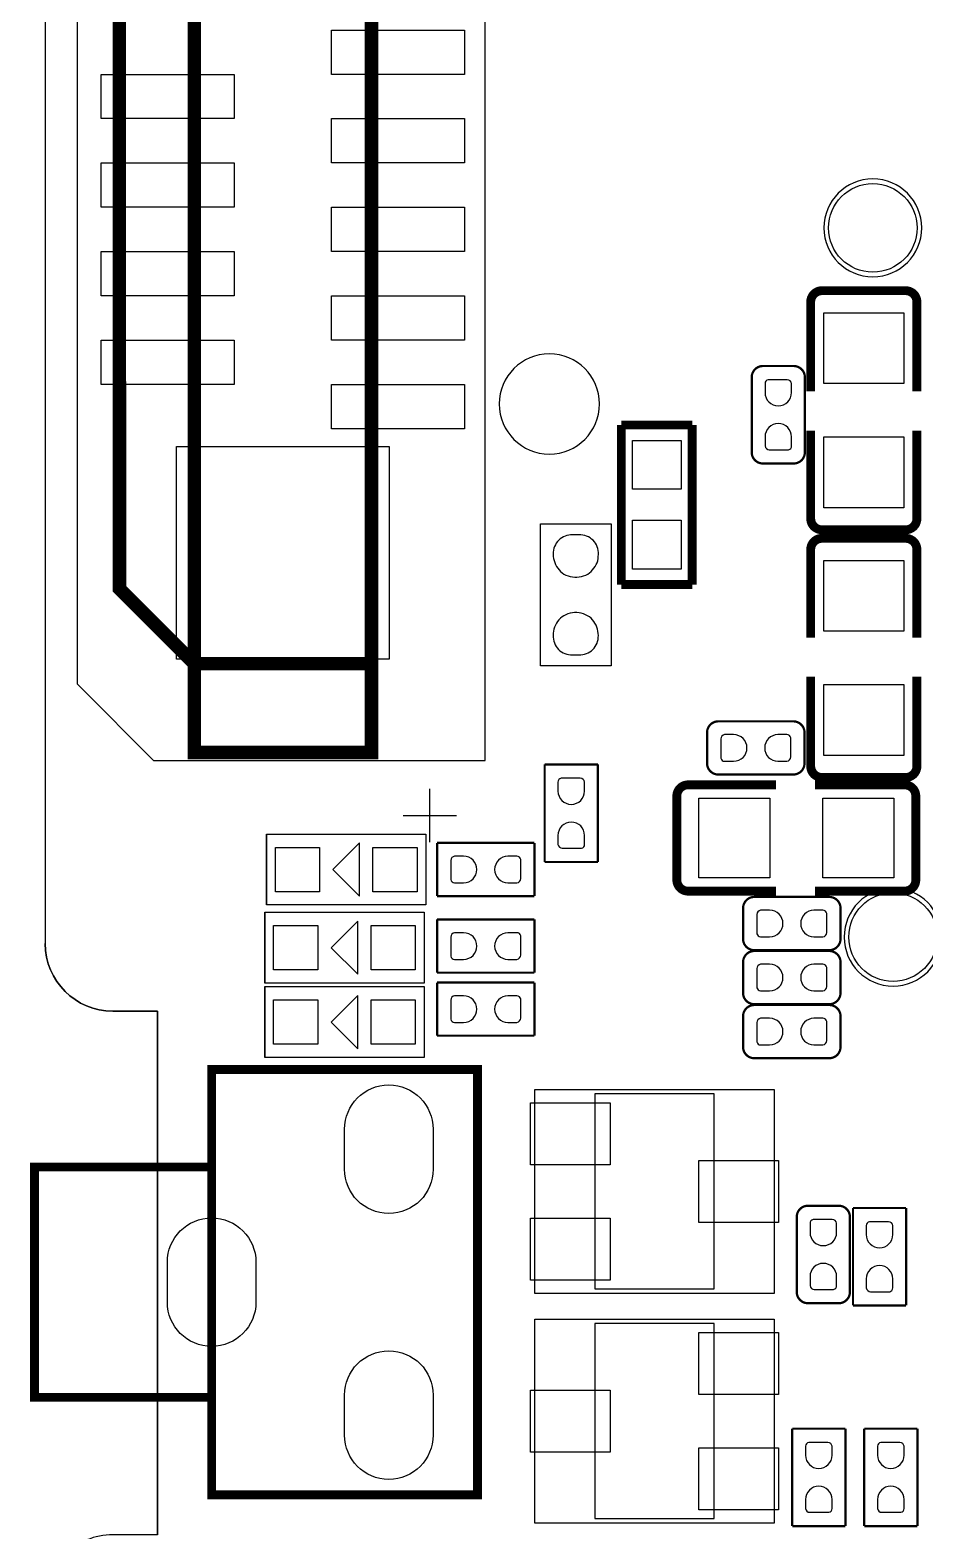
# Model space of a CAD drawing. Extents: x -19 to 125, y -16 to 75.
# Drawn here: x 3.19 to 13.29, y 3.87 to 20.8 of the extents above; entities that cross this region are included whole.
import ezdxf

# ---------------------------------------------------------------- set-up
doc = ezdxf.new("R2010")
doc.units = 0
for name, color, linetype in [('BG_OUTLINE', 1, 'CONTINUOUS'), ('PG_ASSEMBLY_TOP', 111, 'CONTINUOUS'), ('PG_SILKSCREEN_TOP', 141, 'CONTINUOUS'), ('PIN_TOP', 80, 'CONTINUOUS')]:
    doc.layers.add(name, color=color, linetype=linetype)

msp = doc.modelspace()

# ---------------------------------------------------------------- linework, layer by layer
at = {"layer": 'BG_OUTLINE'}
for points in [[(55.892979, 51.799693), (5.391302, 51.799693, 0.414215), (3.359302, 49.767693), (3.359302, 10.492003)], [(4.121302, 9.730003, -0.414203), (3.359302, 10.492003)], [(4.121302, 9.730003, -0.414203), (3.359302, 10.492003)]]:
    msp.add_lwpolyline(points, format="xyb", dxfattribs=at)
msp.add_lwpolyline([(55.892979, 51.799693), (5.391302, 51.799693, 0.414215), (3.359302, 49.767693), (3.359302, 10.492003, 0.414203), (4.121302, 9.730003), (4.627194, 9.730003), (4.627194, 3.823513), (4.121302, 3.823513, 0.414217), (3.359302, 3.061513), (3.359302, -2.168296, 0.414215), (5.391302, -4.200296), (90.324483, -4.200296, 0.414215), (92.356483, -2.168296), (92.356483, 49.767693, 0.414215), (90.324483, 51.799693)], format="xyb", close=True, dxfattribs=at)
for points in [[(4.627194, 9.730003), (4.121302, 9.730003)], [(4.627194, 3.823513), (4.627194, 9.730003)]]:
    msp.add_lwpolyline(points, dxfattribs=at)
at = {"layer": 'PG_ASSEMBLY_TOP'}
for points in [[(3.718916, 34.213698), (3.718916, 13.422274), (3.755492, 13.385698), (4.582516, 12.558674), (8.323936, 12.558674), (8.323936, 35.063074), (4.568292, 35.063074)], [(8.886139, 8.846312), (11.586235, 8.846312), (11.586235, 6.546113), (8.886139, 6.546113)], [(11.58621, 3.955313), (8.88619, 3.955313), (8.88619, 6.255512), (11.58621, 6.255512)]]:
    msp.add_lwpolyline(points, close=True, dxfattribs=at)
for points, const_width in [([(5.041494, 34.94979), (5.041494, 12.64986)], 0.1524), ([(7.04149, 12.64986), (7.04149, 34.94979), (5.075276, 34.94979), (5.075276, 34.910674)], 0.1524), ([(7.041236, 33.948014), (7.041236, 33.949792), (5.027016, 33.949792), (5.027016, 33.940394), (4.196436, 33.109814), (4.19161, 33.109814), (4.196436, 15.936874)], 0.1524), ([(11.998985, 17.731715), (11.998985, 16.722319)], 0.1), ([(12.125985, 17.858715), (13.070789, 17.858715)], 0.1), ([(13.197789, 17.731715), (13.197789, 16.722319)], 0.1), ([(11.459997, 17.00911), (11.806199, 17.00911)], 0.0254), ([(11.332997, 16.036011), (11.332997, 16.88211)], 0.0254), ([(11.933199, 16.88211), (11.933199, 16.036011)], 0.0254), ([(9.861601, 14.543303), (9.861601, 16.343097)], 0.1), ([(9.861601, 16.343097), (10.661599, 16.343097)], 0.1), ([(10.661599, 16.343097), (10.661599, 14.543303)], 0.1), ([(11.998985, 15.288311), (11.998985, 16.280917)], 0.1), ([(13.197789, 15.288311), (13.197789, 16.280917)], 0.1), ([(11.806199, 15.909011), (11.459997, 15.909011)], 0.0254), ([(13.070789, 15.161311), (12.125985, 15.161311)], 0.1), ([(12.126011, 15.064689), (13.070815, 15.064689)], 0.1), ([(11.999011, 14.937689), (11.999011, 13.945083)], 0.1), ([(13.197815, 14.937689), (13.197815, 13.945083)], 0.1), ([(9.861601, 14.543303), (10.661599, 14.543303)], 0.1), ([(5.041494, 13.649858), (7.04149, 13.649858)], 0.150114), ([(11.999011, 12.494285), (11.999011, 13.503681)], 0.1), ([(13.197815, 12.494285), (13.197815, 13.503681)], 0.1), ([(10.829011, 12.527001), (10.829011, 12.873203)], 0.0254), ([(10.956011, 13.000203), (11.80211, 13.000203)], 0.0254), ([(11.92911, 12.873203), (11.92911, 12.527001)], 0.0254), ([(7.04149, 12.64986), (5.041494, 12.64986)], 0.150114), ([(8.996401, 11.413515), (8.996401, 12.513335)], 0.0254), ([(8.996401, 12.513335), (9.596399, 12.513335)], 0.0254), ([(9.596399, 12.513335), (9.596399, 11.413515)], 0.0254), ([(11.80211, 12.400001), (10.956011, 12.400001)], 0.0254), ([(13.070815, 12.367285), (12.126011, 12.367285)], 0.1), ([(10.487711, 11.211611), (10.487711, 12.156389)], 0.1), ([(10.614711, 12.283389), (11.607317, 12.283389)], 0.1), ([(13.058115, 12.283389), (12.048719, 12.283389)], 0.1), ([(13.185115, 12.156389), (13.185115, 11.211611)], 0.1), ([(7.78129, 11.628399), (8.88111, 11.628399)], 0.0254), ([(7.78129, 11.028401), (7.78129, 11.628399)], 0.0254), ([(8.88111, 11.628399), (8.88111, 11.028401)], 0.0254), ([(9.596399, 11.413515), (8.996401, 11.413515)], 0.0254), ([(8.88111, 11.028401), (7.78129, 11.028401)], 0.0254), ([(10.614711, 11.084611), (11.607317, 11.084611)], 0.1), ([(11.362411, 11.019003), (12.20851, 11.019003)], 0.0254), ([(13.058115, 11.084611), (12.048719, 11.084611)], 0.1), ([(11.235411, 10.545801), (11.235411, 10.892003)], 0.0254), ([(12.33551, 10.892003), (12.33551, 10.545801)], 0.0254), ([(7.78129, 10.764799), (8.88111, 10.764799)], 0.0254), ([(7.78129, 10.164801), (7.78129, 10.764799)], 0.0254), ([(8.88111, 10.764799), (8.88111, 10.164801)], 0.0254), ([(12.20851, 10.418801), (11.362411, 10.418801)], 0.0254), ([(11.362411, 10.409403), (12.20851, 10.409403)], 0.0254), ([(8.88111, 10.164801), (7.78129, 10.164801)], 0.0254), ([(11.235411, 9.936201), (11.235411, 10.282403)], 0.0254), ([(12.33551, 10.282403), (12.33551, 9.936201)], 0.0254), ([(7.78129, 10.053599), (8.88111, 10.053599)], 0.0254), ([(7.78129, 9.453601), (7.78129, 10.053599)], 0.0254), ([(8.88111, 10.053599), (8.88111, 9.453601)], 0.0254), ([(12.20851, 9.809201), (11.362411, 9.809201)], 0.0254), ([(11.235411, 9.326601), (11.235411, 9.672803)], 0.0254), ([(11.362411, 9.799803), (12.20851, 9.799803)], 0.0254), ([(12.33551, 9.672803), (12.33551, 9.326601)], 0.0254), ([(8.88111, 9.453601), (7.78129, 9.453601)], 0.0254), ([(12.20851, 9.199601), (11.362411, 9.199601)], 0.0254), ([(8.237042, 4.272839), (5.237048, 4.272839), (5.237048, 9.072829), (8.237042, 9.072829), (8.237042, 4.272839)], 0.050013), ([(5.237048, 5.372837), (3.237052, 5.372837), (3.237052, 7.972831), (5.237048, 7.972831)], 0.050013), ([(11.968201, 7.535189), (12.314403, 7.535189)], 0.0254), ([(12.476201, 6.40969), (12.476201, 7.50951)], 0.0254), ([(12.476201, 7.50951), (13.076199, 7.50951)], 0.0254), ([(13.076199, 7.50951), (13.076199, 6.40969)], 0.0254), ([(11.841201, 6.56209), (11.841201, 7.408189)], 0.0254), ([(12.441403, 7.408189), (12.441403, 6.56209)], 0.0254), ([(12.314403, 6.43509), (11.968201, 6.43509)], 0.0254), ([(13.076199, 6.40969), (12.476201, 6.40969)], 0.0254), ([(11.790401, 3.92049), (11.790401, 5.02031)], 0.0254), ([(11.790401, 5.02031), (12.390399, 5.02031)], 0.0254), ([(12.390399, 5.02031), (12.390399, 3.92049)], 0.0254), ([(12.603201, 3.92049), (12.603201, 5.02031)], 0.0254), ([(12.603201, 5.02031), (13.203199, 5.02031)], 0.0254), ([(13.203199, 5.02031), (13.203199, 3.92049)], 0.0254), ([(12.390399, 3.92049), (11.790401, 3.92049)], 0.0254), ([(13.203199, 3.92049), (12.603201, 3.92049)], 0.0254)]:
    msp.add_lwpolyline(points, dxfattribs=dict(at, const_width=const_width))
for points, format in [([(13.252272, 18.5674, 1), (12.147728, 18.5674, 1), (13.252272, 18.5674)], "xyb"), ([(4.196436, 15.936874, 0.1524, 0.1524, 0), (4.196436, 14.494916, 0.1524, 0.1524, 0), (5.041494, 13.649858, 0.150114, 0.150114, 0), (7.04149, 13.649858, 0.150114, 0.150114, 0)], "xyseb"), ([(13.480872, 10.5664, 1), (12.376328, 10.5664, 1), (13.480872, 10.5664)], "xyb")]:
    msp.add_lwpolyline(points, format=format, dxfattribs=at)
for points, const_width in [([(11.998985, 17.731715, -0.414391), (12.125985, 17.858715)], 0.1), ([(13.070789, 17.858715, -0.414393), (13.197789, 17.731715)], 0.1), ([(11.332997, 16.88211, -0.414253), (11.459997, 17.00911)], 0.0254), ([(11.806199, 17.00911, -0.414175), (11.933199, 16.88211)], 0.0254), ([(11.459997, 15.909011, -0.414214), (11.332997, 16.036011)], 0.0254), ([(11.933199, 16.036011, -0.414135), (11.806199, 15.909011)], 0.0254), ([(12.125985, 15.161311, -0.414392), (11.998985, 15.288311)], 0.1), ([(13.197789, 15.288311, -0.414394), (13.070789, 15.161311)], 0.1), ([(11.999011, 14.937689, -0.4144), (12.126011, 15.064689)], 0.1), ([(13.070815, 15.064689, -0.414391), (13.197815, 14.937689)], 0.1), ([(10.829011, 12.873203, -0.414214), (10.956011, 13.000203)], 0.0254), ([(11.80211, 13.000203, -0.414253), (11.92911, 12.873203)], 0.0254), ([(10.956011, 12.400001, -0.414135), (10.829011, 12.527001)], 0.0254), ([(11.92911, 12.527001, -0.414175), (11.80211, 12.400001)], 0.0254), ([(12.126011, 12.367285, -0.414394), (11.999011, 12.494285)], 0.1), ([(13.197815, 12.494285, -0.414385), (13.070815, 12.367285)], 0.1), ([(10.487711, 12.156389, -0.414422), (10.614711, 12.283389)], 0.1), ([(13.058115, 12.283389, -0.414403), (13.185115, 12.156389)], 0.1), ([(10.614711, 11.084611, -0.414421), (10.487711, 11.211611)], 0.1), ([(13.185115, 11.211611, -0.414402), (13.058115, 11.084611)], 0.1), ([(11.235411, 10.892003, -0.414214), (11.362411, 11.019003)], 0.0254), ([(12.20851, 11.019003, -0.414253), (12.33551, 10.892003)], 0.0254), ([(11.362411, 10.418801, -0.414135), (11.235411, 10.545801)], 0.0254), ([(12.33551, 10.545801, -0.414175), (12.20851, 10.418801)], 0.0254), ([(11.235411, 10.282403, -0.414214), (11.362411, 10.409403)], 0.0254), ([(12.20851, 10.409403, -0.414253), (12.33551, 10.282403)], 0.0254), ([(11.362411, 9.809201, -0.414135), (11.235411, 9.936201)], 0.0254), ([(12.33551, 9.936201, -0.414175), (12.20851, 9.809201)], 0.0254), ([(11.235411, 9.672803, -0.414214), (11.362411, 9.799803)], 0.0254), ([(12.20851, 9.799803, -0.414253), (12.33551, 9.672803)], 0.0254), ([(11.362411, 9.199601, -0.414135), (11.235411, 9.326601)], 0.0254), ([(12.33551, 9.326601, -0.414175), (12.20851, 9.199601)], 0.0254), ([(11.841201, 7.408189, -0.414135), (11.968201, 7.535189)], 0.0254), ([(12.314403, 7.535189, -0.414214), (12.441403, 7.408189)], 0.0254), ([(11.968201, 6.43509, -0.414175), (11.841201, 6.56209)], 0.0254), ([(12.441403, 6.56209, -0.414253), (12.314403, 6.43509)], 0.0254)]:
    msp.add_lwpolyline(points, format="xyb", dxfattribs=dict(at, const_width=const_width))
for points in [[(8.947201, 13.6271), (8.947201, 15.2273)], [(8.947201, 15.2273), (9.747199, 15.2273)], [(9.747199, 15.2273), (9.747199, 13.6271)], [(9.747199, 13.6271), (8.947201, 13.6271)]]:
    msp.add_lwpolyline(points, dxfattribs=at)
at = {"layer": 'PG_SILKSCREEN_TOP'}
msp.add_lwpolyline([(9.615576, 16.581069, 1), (8.483663, 16.58108, 1)], format="xyb", close=True, dxfattribs=at)
for points, const_width in [([(4.196436, 16.571874), (4.196436, 14.494916), (4.657446, 14.033906)], 0.1524), ([(5.041494, 13.461898), (5.041494, 12.648844), (7.04149, 12.648844), (7.04149, 13.461136)], 0.1524), ([(5.237048, 9.072829), (5.237048, 4.272839), (8.237042, 4.272839), (8.237042, 9.072829), (5.237048, 9.072829)], 0.100101), ([(5.237048, 7.972831), (3.237052, 7.972831), (3.237052, 5.372837), (5.237048, 5.372837)], 0.100101)]:
    msp.add_lwpolyline(points, dxfattribs=dict(at, const_width=const_width))
for points in [[(7.699223, 11.638001), (7.699223, 12.237999)], [(7.399223, 11.938), (7.999222, 11.938)], [(5.856402, 10.928401), (5.856402, 11.728399), (7.656424, 11.728399), (7.656424, 10.928401), (5.856402, 10.928401)], [(5.856402, 11.728399), (5.856402, 10.928401)], [(6.906412, 11.2284), (6.906412, 11.628399), (6.606413, 11.3284), (6.906412, 11.028401), (6.906412, 11.2284)], [(5.835879, 10.046513), (5.835879, 10.846511), (7.6359, 10.846511), (7.6359, 10.046513), (5.835879, 10.046513)], [(5.835879, 10.846511), (5.835879, 10.046513)], [(6.885889, 10.346512), (6.885889, 10.746511), (6.58589, 10.446512), (6.885889, 10.146513), (6.885889, 10.346512)], [(5.835879, 9.206814), (5.835879, 10.006813), (7.6359, 10.006813), (7.6359, 9.206814), (5.835879, 9.206814)], [(5.835879, 10.006813), (5.835879, 9.206814)], [(6.885889, 9.506814), (6.885889, 9.906813), (6.58589, 9.606813), (6.885889, 9.306814), (6.885889, 9.506814)], [(10.911027, 8.796299), (9.561347, 8.796299)], [(9.561347, 8.796299), (9.561347, 6.596101)], [(10.911027, 6.596101), (10.911027, 8.796299)], [(9.561347, 6.596101), (10.911027, 6.596101)], [(9.561297, 6.205398), (9.561297, 4.005301)], [(10.911103, 6.205398), (9.561297, 6.205398)], [(10.911103, 4.005301), (10.911103, 6.205398)], [(9.561297, 4.005301), (10.911103, 4.005301)]]:
    msp.add_lwpolyline(points, dxfattribs=at)
at = {"layer": 'PIN_TOP'}
for points in [[(6.591402, 20.299807), (6.591402, 20.799704), (8.0915, 20.799704), (8.0915, 20.299807)], [(3.991458, 19.799935), (3.991458, 20.299832), (5.491556, 20.299832), (5.491556, 19.799935)], [(6.591402, 19.299809), (6.591402, 19.799706), (8.0915, 19.799706), (8.0915, 19.299809)], [(3.991458, 18.799937), (3.991458, 19.299834), (5.491556, 19.299834), (5.491556, 18.799937)], [(6.591402, 18.299811), (6.591402, 18.799708), (8.0915, 18.799708), (8.0915, 18.299811)], [(3.991458, 17.799939), (3.991458, 18.299836), (5.491556, 18.299836), (5.491556, 17.799939)], [(6.591402, 17.299813), (6.591402, 17.79971), (8.0915, 17.79971), (8.0915, 17.299813)], [(12.148401, 17.609998), (13.048399, 17.609998), (13.048399, 16.809999), (12.148401, 16.809999)], [(3.991458, 16.799941), (3.991458, 17.299838), (5.491556, 17.299838), (5.491556, 16.799941)], [(6.591402, 16.299815), (6.591402, 16.799712), (8.0915, 16.799712), (8.0915, 16.299815)], [(4.841494, 16.09979), (7.241489, 16.09979), (7.241489, 13.699795), (4.841494, 13.699795)], [(10.536555, 15.618333), (9.986645, 15.618333), (9.986645, 16.168243), (10.536555, 16.168243)], [(12.148401, 16.210001), (13.048399, 16.210001), (13.048399, 15.410002), (12.148401, 15.410002)], [(10.536555, 14.718157), (9.986645, 14.718157), (9.986645, 15.268067), (10.536555, 15.268067)], [(9.093505, 14.909749), (9.092209, 14.885645), (9.093505, 14.861743), (9.096502, 14.837943), (9.101811, 14.814245), (9.109507, 14.791461), (9.118905, 14.769338), (9.130309, 14.748256), (9.143492, 14.728139), (9.158707, 14.709343), (9.175191, 14.691843), (9.193505, 14.676145), (9.213088, 14.66215), (9.235897, 14.650745), (9.259799, 14.641551), (9.284487, 14.634743), (9.309608, 14.629841), (9.335008, 14.627657), (9.360408, 14.627657), (9.385808, 14.629841), (9.411005, 14.634743), (9.435592, 14.641551), (9.459493, 14.650745), (9.482303, 14.66215), (9.502089, 14.675637), (9.520707, 14.690852), (9.5377, 14.707845), (9.552889, 14.726641), (9.566402, 14.746453), (9.577807, 14.767839), (9.587205, 14.789937), (9.594291, 14.812747), (9.599193, 14.836343), (9.601708, 14.860245), (9.601987, 14.884349), (9.602191, 14.906244), (9.599905, 14.927859), (9.595612, 14.949145), (9.589008, 14.969744), (9.580093, 14.989861), (9.569399, 15.008657), (9.556699, 15.026157), (9.542297, 15.042363), (9.525991, 15.057145), (9.50849, 15.069845), (9.489694, 15.080742), (9.469907, 15.089657), (9.449105, 15.096439), (9.427693, 15.100859), (9.406103, 15.103043), (9.289491, 15.103043), (9.268206, 15.101062), (9.247099, 15.096439), (9.226601, 15.089861), (9.206992, 15.08125), (9.188196, 15.070557), (9.170695, 15.058161), (9.154693, 15.043937), (9.14019, 15.027961), (9.12749, 15.010638), (9.116593, 14.992045), (9.107399, 14.972538), (9.100591, 14.952243), (9.095994, 14.931161)], [(13.048399, 14.015999), (12.148401, 14.015999), (12.148401, 14.815998), (13.048399, 14.815998)], [(9.600895, 13.944651), (9.602191, 13.968755), (9.600895, 13.992657), (9.597898, 14.016457), (9.592589, 14.040155), (9.584893, 14.062939), (9.575495, 14.085062), (9.564091, 14.106144), (9.550908, 14.126261), (9.535693, 14.145057), (9.519209, 14.162557), (9.500895, 14.178255), (9.481312, 14.19225), (9.458503, 14.203655), (9.434601, 14.212849), (9.409913, 14.219657), (9.384792, 14.224559), (9.359392, 14.226743), (9.333992, 14.226743), (9.308592, 14.224559), (9.283395, 14.219657), (9.258808, 14.212849), (9.234907, 14.203655), (9.212097, 14.19225), (9.192311, 14.178763), (9.173693, 14.163548), (9.1567, 14.146555), (9.141511, 14.127759), (9.127998, 14.107947), (9.116593, 14.086561), (9.107195, 14.064463), (9.100109, 14.041653), (9.095207, 14.018057), (9.092692, 13.994155), (9.092413, 13.970051), (9.092209, 13.948156), (9.094495, 13.926541), (9.098788, 13.905255), (9.105392, 13.884656), (9.114307, 13.864539), (9.125001, 13.845743), (9.137701, 13.828243), (9.152103, 13.812037), (9.168409, 13.797255), (9.18591, 13.784555), (9.204706, 13.773658), (9.224493, 13.764743), (9.245295, 13.757961), (9.266707, 13.753541), (9.288297, 13.751357), (9.404909, 13.751357), (9.426194, 13.753338), (9.447301, 13.757961), (9.467799, 13.764539), (9.487408, 13.77315), (9.506204, 13.783843), (9.523705, 13.796239), (9.539707, 13.810463), (9.55421, 13.826439), (9.56691, 13.843762), (9.577807, 13.862355), (9.587001, 13.881862), (9.593809, 13.902157), (9.598406, 13.923239)], [(13.048399, 12.616002), (12.148401, 12.616002), (12.148401, 13.416001), (13.048399, 13.416001)], [(11.536401, 12.133999), (11.536401, 11.234001), (10.736402, 11.234001), (10.736402, 12.133999)], [(12.936398, 12.133999), (12.936398, 11.234001), (12.136399, 11.234001), (12.136399, 12.133999)], [(6.456413, 11.578399), (6.456413, 11.078401), (5.956414, 11.078401), (5.956414, 11.578399)], [(7.556436, 11.578399), (7.556436, 11.078401), (7.056437, 11.078401), (7.056437, 11.578399)], [(6.43589, 10.696512), (6.43589, 10.196512), (5.935891, 10.196512), (5.935891, 10.696512)], [(7.535913, 10.696512), (7.535913, 10.196512), (7.035914, 10.196512), (7.035914, 10.696512)], [(6.43589, 9.856813), (6.43589, 9.356814), (5.935891, 9.356814), (5.935891, 9.856813)], [(7.535913, 9.856813), (7.535913, 9.356814), (7.035914, 9.356814), (7.035914, 9.856813)], [(8.83619, 8.696211), (9.736087, 8.696211), (9.736087, 7.996212), (8.83619, 7.996212)], [(10.736212, 8.046199), (11.636108, 8.046199), (11.636108, 7.346201), (10.736212, 7.346201)], [(8.83619, 7.396188), (9.736087, 7.396188), (9.736087, 6.696189), (8.83619, 6.696189)], [(11.636159, 5.405412), (10.736262, 5.405412), (10.736262, 6.105411), (11.636159, 6.105411)], [(9.736137, 4.755401), (8.836241, 4.755401), (8.836241, 5.455399), (9.736137, 5.455399)], [(11.636159, 4.105389), (10.736262, 4.105389), (10.736262, 4.805388), (11.636159, 4.805388)]]:
    msp.add_lwpolyline(points, close=True, dxfattribs=at)
for points in [[(11.783289, 16.709212), (11.783289, 16.810812, 0.376179), (11.7348, 16.853306), (11.5189, 16.853306, 0.366154), (11.483111, 16.810812), (11.483111, 16.709212, 0.999013)], [(11.483111, 16.209188), (11.483111, 16.107588, 0.376179), (11.5316, 16.065094), (11.7475, 16.065094, 0.366154), (11.783289, 16.107588), (11.783289, 16.209188, 0.999013)], [(11.129188, 12.850089), (11.027588, 12.850089, 0.376179), (10.985094, 12.8016), (10.985094, 12.5857, 0.366154), (11.027588, 12.549911), (11.129188, 12.549911, 0.999013)], [(11.629212, 12.549911), (11.730812, 12.549911, 0.376179), (11.773306, 12.5984), (11.773306, 12.8143, 0.366154), (11.730812, 12.850089), (11.629212, 12.850089, 0.999013)], [(9.446489, 12.213438), (9.446489, 12.315038, 0.376179), (9.398, 12.357532), (9.1821, 12.357532, 0.366154), (9.146311, 12.315038), (9.146311, 12.213438, 0.999013)], [(9.146311, 11.713413), (9.146311, 11.611813, 0.376179), (9.1948, 11.569319), (9.4107, 11.569319, 0.366154), (9.446489, 11.611813), (9.446489, 11.713413, 0.999013)], [(8.081188, 11.478489), (7.979588, 11.478489, 0.376179), (7.937094, 11.43), (7.937094, 11.2141, 0.366154), (7.979588, 11.178311), (8.081188, 11.178311, 0.999013)], [(8.581212, 11.178311), (8.682812, 11.178311, 0.376179), (8.725306, 11.2268), (8.725306, 11.4427, 0.366154), (8.682812, 11.478489), (8.581212, 11.478489, 0.999013)], [(11.535588, 10.868889), (11.433988, 10.868889, 0.376179), (11.391494, 10.8204), (11.391494, 10.6045, 0.366154), (11.433988, 10.568711), (11.535588, 10.568711, 0.999013)], [(12.035612, 10.568711), (12.137212, 10.568711, 0.376179), (12.179706, 10.6172), (12.179706, 10.8331, 0.366154), (12.137212, 10.868889), (12.035612, 10.868889, 0.999013)], [(8.081188, 10.614889), (7.979588, 10.614889, 0.376179), (7.937094, 10.5664), (7.937094, 10.3505, 0.366154), (7.979588, 10.314711), (8.081188, 10.314711, 0.999013)], [(8.581212, 10.314711), (8.682812, 10.314711, 0.376179), (8.725306, 10.3632), (8.725306, 10.5791, 0.366154), (8.682812, 10.614889), (8.581212, 10.614889, 0.999013)], [(11.535588, 10.259289), (11.433988, 10.259289, 0.376179), (11.391494, 10.2108), (11.391494, 9.9949, 0.366154), (11.433988, 9.959111), (11.535588, 9.959111, 0.999013)], [(12.035612, 9.959111), (12.137212, 9.959111, 0.376179), (12.179706, 10.0076), (12.179706, 10.2235, 0.366154), (12.137212, 10.259289), (12.035612, 10.259289, 0.999013)], [(8.081188, 9.903689), (7.979588, 9.903689, 0.376179), (7.937094, 9.8552), (7.937094, 9.6393, 0.366154), (7.979588, 9.603511), (8.081188, 9.603511, 0.999013)], [(8.581212, 9.603511), (8.682812, 9.603511, 0.376179), (8.725306, 9.652), (8.725306, 9.8679, 0.366154), (8.682812, 9.903689), (8.581212, 9.903689, 0.999013)], [(11.535588, 9.649689), (11.433988, 9.649689, 0.376179), (11.391494, 9.6012), (11.391494, 9.3853, 0.366154), (11.433988, 9.349511), (11.535588, 9.349511, 0.999013)], [(12.035612, 9.349511), (12.137212, 9.349511, 0.376179), (12.179706, 9.398), (12.179706, 9.6139, 0.366154), (12.137212, 9.649689), (12.035612, 9.649689, 0.999013)], [(6.737045, 7.947927), (6.737045, 8.397939, -1), (7.737043, 8.397939), (7.737043, 7.947927, -1)], [(4.737049, 6.447828), (4.737049, 6.89784, -1), (5.737047, 6.89784), (5.737047, 6.447828, -1)], [(12.291289, 7.235012), (12.291289, 7.336612, 0.376179), (12.2428, 7.379106), (12.0269, 7.379106, 0.366154), (11.991111, 7.336612), (11.991111, 7.235012, 0.999013)], [(12.926289, 7.209612), (12.926289, 7.311212, 0.376179), (12.8778, 7.353706), (12.6619, 7.353706, 0.366154), (12.626111, 7.311212), (12.626111, 7.209612, 0.999013)], [(11.991111, 6.734988), (11.991111, 6.633388, 0.376179), (12.0396, 6.590894), (12.2555, 6.590894, 0.366154), (12.291289, 6.633388), (12.291289, 6.734988, 0.999013)], [(12.626111, 6.709588), (12.626111, 6.607988, 0.376179), (12.6746, 6.565494), (12.8905, 6.565494, 0.366154), (12.926289, 6.607988), (12.926289, 6.709588, 0.999013)], [(6.737045, 4.947729), (6.737045, 5.397741, -1), (7.737043, 5.397741), (7.737043, 4.947729, -1)], [(12.240489, 4.720412), (12.240489, 4.822012, 0.376179), (12.192, 4.864506), (11.9761, 4.864506, 0.366154), (11.940311, 4.822012), (11.940311, 4.720412, 0.999013)], [(13.053289, 4.720412), (13.053289, 4.822012, 0.376179), (13.0048, 4.864506), (12.7889, 4.864506, 0.366154), (12.753111, 4.822012), (12.753111, 4.720412, 0.999013)], [(11.940311, 4.220388), (11.940311, 4.118788, 0.376179), (11.9888, 4.076294), (12.2047, 4.076294, 0.366154), (12.240489, 4.118788), (12.240489, 4.220388, 0.999013)], [(12.753111, 4.220388), (12.753111, 4.118788, 0.376179), (12.8016, 4.076294), (13.0175, 4.076294, 0.366154), (13.053289, 4.118788), (13.053289, 4.220388, 0.999013)]]:
    msp.add_lwpolyline(points, format="xyb", close=True, dxfattribs=at)
for centre in [(12.7, 18.5674), (12.9286, 10.5664)]:
    msp.add_circle(centre, 0.499999, dxfattribs=at)

doc.saveas('drawing.dxf')
